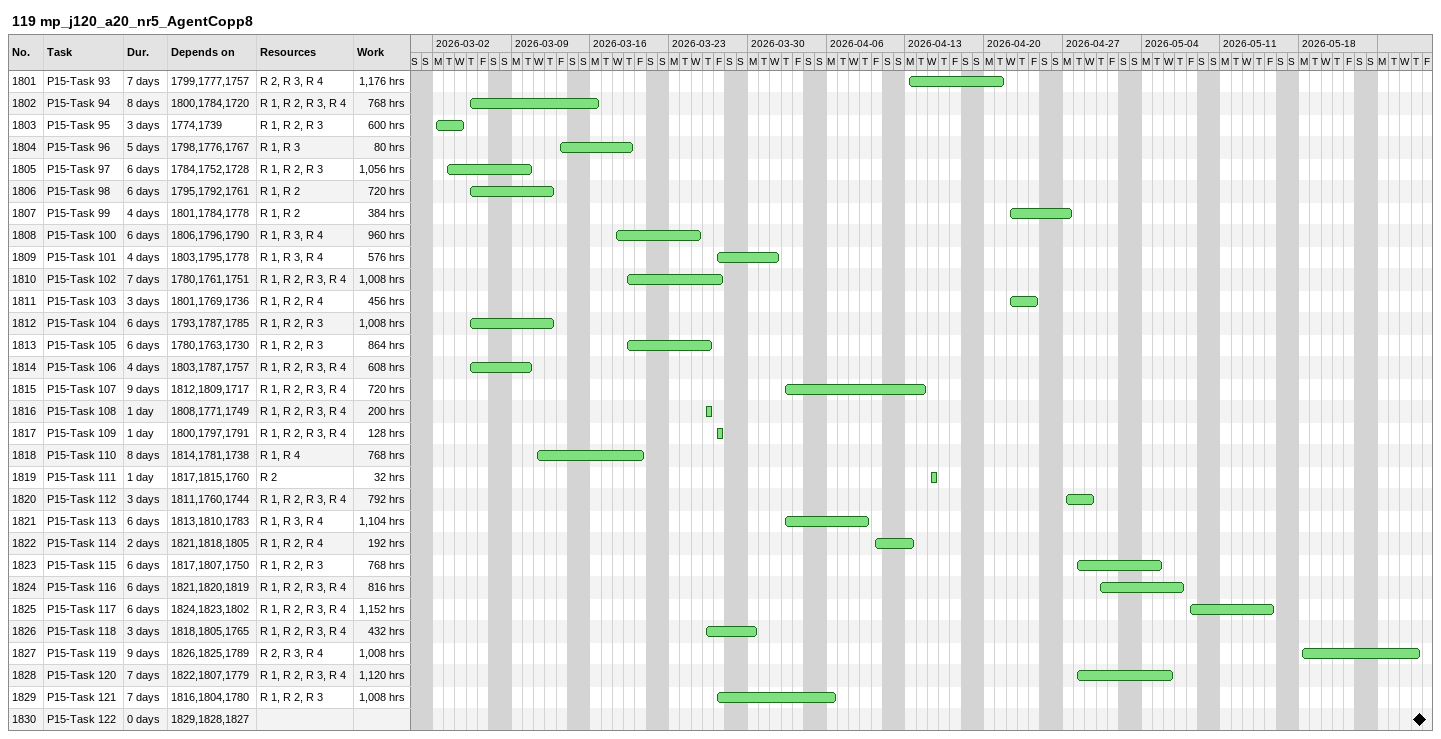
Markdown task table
119 mp_j120_a20_nr5_AgentCopp8

| ID | Task | Duration | Start | Finish | Predecessors | Resources | Work (h) |
|---|---|---|---|---|---|---|---|
| 1801 | P15-Task 93 | 7d | 2026-04-13 | 2026-04-21 | 1799, 1777, 1757 | R 2, R 3, R 4 | 1176 |
| 1802 | P15-Task 94 | 8d | 2026-03-05 | 2026-03-16 | 1800, 1784, 1720 | R 1, R 2, R 3, R 4 | 768 |
| 1803 | P15-Task 95 | 3d | 2026-03-02 | 2026-03-04 | 1774, 1739 | R 1, R 2, R 3 | 600 |
| 1804 | P15-Task 96 | 5d | 2026-03-13 | 2026-03-19 | 1798, 1776, 1767 | R 1, R 3 | 80 |
| 1805 | P15-Task 97 | 6d | 2026-03-03 | 2026-03-10 | 1784, 1752, 1728 | R 1, R 2, R 3 | 1056 |
| 1806 | P15-Task 98 | 6d | 2026-03-05 | 2026-03-12 | 1795, 1792, 1761 | R 1, R 2 | 720 |
| 1807 | P15-Task 99 | 4d | 2026-04-22 | 2026-04-27 | 1801, 1784, 1778 | R 1, R 2 | 384 |
| 1808 | P15-Task 100 | 6d | 2026-03-18 | 2026-03-25 | 1806, 1796, 1790 | R 1, R 3, R 4 | 960 |
| 1809 | P15-Task 101 | 4d | 2026-03-27 | 2026-04-01 | 1803, 1795, 1778 | R 1, R 3, R 4 | 576 |
| 1810 | P15-Task 102 | 7d | 2026-03-19 | 2026-03-27 | 1780, 1761, 1751 | R 1, R 2, R 3, R 4 | 1008 |
| 1811 | P15-Task 103 | 3d | 2026-04-22 | 2026-04-24 | 1801, 1769, 1736 | R 1, R 2, R 4 | 456 |
| 1812 | P15-Task 104 | 6d | 2026-03-05 | 2026-03-12 | 1793, 1787, 1785 | R 1, R 2, R 3 | 1008 |
| 1813 | P15-Task 105 | 6d | 2026-03-19 | 2026-03-26 | 1780, 1763, 1730 | R 1, R 2, R 3 | 864 |
| 1814 | P15-Task 106 | 4d | 2026-03-05 | 2026-03-10 | 1803, 1787, 1757 | R 1, R 2, R 3, R 4 | 608 |
| 1815 | P15-Task 107 | 9d | 2026-04-02 | 2026-04-14 | 1812, 1809, 1717 | R 1, R 2, R 3, R 4 | 720 |
| 1816 | P15-Task 108 | 1d | 2026-03-26 | 2026-03-26 | 1808, 1771, 1749 | R 1, R 2, R 3, R 4 | 200 |
| 1817 | P15-Task 109 | 1d | 2026-03-27 | 2026-03-27 | 1800, 1797, 1791 | R 1, R 2, R 3, R 4 | 128 |
| 1818 | P15-Task 110 | 8d | 2026-03-11 | 2026-03-20 | 1814, 1781, 1738 | R 1, R 4 | 768 |
| 1819 | P15-Task 111 | 1d | 2026-04-15 | 2026-04-15 | 1817, 1815, 1760 | R 2 | 32 |
| 1820 | P15-Task 112 | 3d | 2026-04-27 | 2026-04-29 | 1811, 1760, 1744 | R 1, R 2, R 3, R 4 | 792 |
| 1821 | P15-Task 113 | 6d | 2026-04-02 | 2026-04-09 | 1813, 1810, 1783 | R 1, R 3, R 4 | 1104 |
| 1822 | P15-Task 114 | 2d | 2026-04-10 | 2026-04-13 | 1821, 1818, 1805 | R 1, R 2, R 4 | 192 |
| 1823 | P15-Task 115 | 6d | 2026-04-28 | 2026-05-05 | 1817, 1807, 1750 | R 1, R 2, R 3 | 768 |
| 1824 | P15-Task 116 | 6d | 2026-04-30 | 2026-05-07 | 1821, 1820, 1819 | R 1, R 2, R 3, R 4 | 816 |
| 1825 | P15-Task 117 | 6d | 2026-05-08 | 2026-05-15 | 1824, 1823, 1802 | R 1, R 2, R 3, R 4 | 1152 |
| 1826 | P15-Task 118 | 3d | 2026-03-26 | 2026-03-30 | 1818, 1805, 1765 | R 1, R 2, R 3, R 4 | 432 |
| 1827 | P15-Task 119 | 9d | 2026-05-18 | 2026-05-28 | 1826, 1825, 1789 | R 2, R 3, R 4 | 1008 |
| 1828 | P15-Task 120 | 7d | 2026-04-28 | 2026-05-06 | 1822, 1807, 1779 | R 1, R 2, R 3, R 4 | 1120 |
| 1829 | P15-Task 121 | 7d | 2026-03-27 | 2026-04-06 | 1816, 1804, 1780 | R 1, R 2, R 3 | 1008 |
| 1830 | P15-Task 122 | 0d | 2026-05-28 | 2026-05-28 | 1829, 1828, 1827 |  |  |
